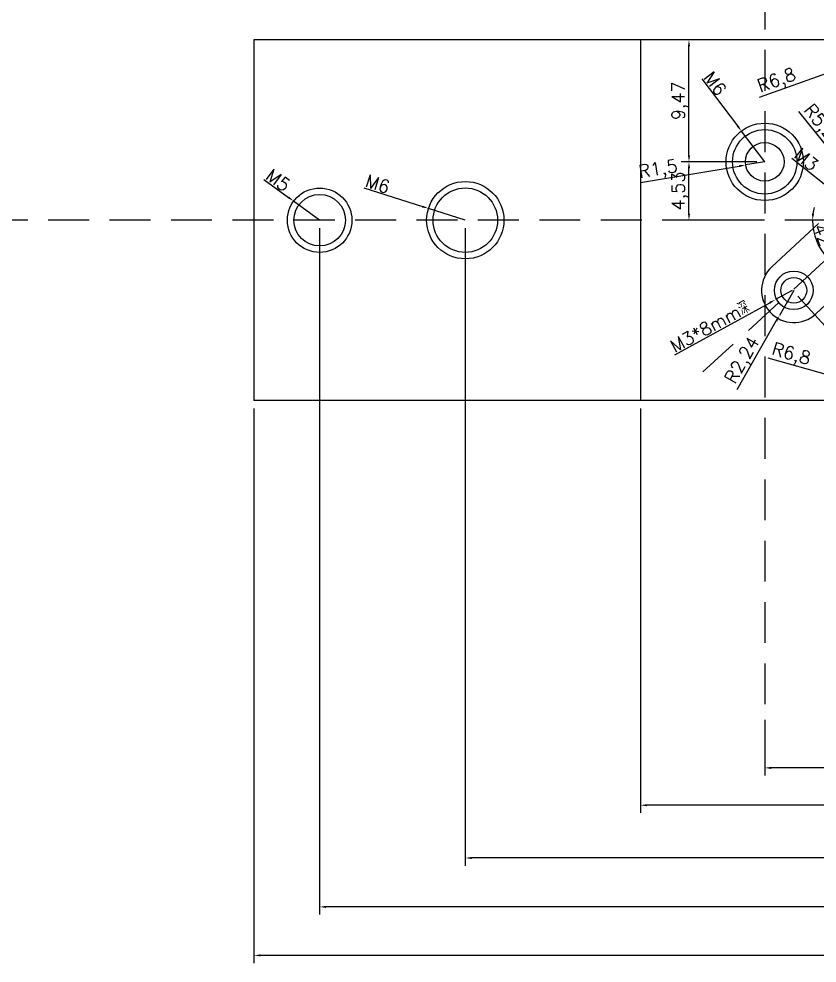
# Model space of a CAD drawing. Header units: millimetres. Extents: x 6817 to 15937, y -5221 to -164.
# Drawn here: x 9673.5 to 9735.4, y -445.6 to -372.3 of the extents above; entities that cross this region are included whole.
import ezdxf

# ---------------------------------------------------------------- set-up
doc = ezdxf.new("R2010")
doc.units = ezdxf.units.MM
doc.linetypes.add('HIDDEN', pattern=[9.525, 6.35, -3.175])
doc.layers.add('图层2', color=108, linetype='Continuous')
doc.styles.get("Standard").update_dxf_attribs({"font": 'txt', "bigfont": 'gbcbig.shx'})
doc.dimstyles.new('ISO-25', dxfattribs={"dimtxt": 1, "dimasz": 0.5, "dimexe": 0.6, "dimexo": 0.625, "dimgap": 0.1, "dimtad": 1, "dimtxsty": 'Standard', "dimcen": 2.5, "dimadec": 0, "dimazin": 0, "dimtfac": 1, "dimtmove": 0, "dimatfit": 3, "dimfxl": 0, "dimarcsym": 0})

# ---------------------------------------------------------------- blocks, each defined once
blk = doc.blocks.new('*D735')
at = {"layer": 'Defpoints', "color": 0, "linetype": 'ByBlock', "transparency": 16777216}
for p in [(9815.545, -403.181), (9731.375, -426.089), (9731.375, -430.445)]:
    blk.add_point(p, dxfattribs=at)
at = {"layer": '图层2', "color": 0, "linetype": 'ByBlock', "lineweight": -2, "transparency": 16777216}
for p, q in [((9815.545, -403.806), (9815.545, -431.045)), ((9731.375, -426.714), (9731.375, -431.045)), ((9815.045, -430.445), (9731.875, -430.445))]:
    blk.add_line(p, q, dxfattribs=at)
at = {"layer": '图层2', "color": 0, "linetype": 'ByBlock', "transparency": 16777216}
for points in [[(9731.875, -430.362), (9731.875, -430.528), (9731.375, -430.445)], [(9815.045, -430.362), (9815.045, -430.528), (9815.545, -430.445)]]:
    blk.add_solid(points, dxfattribs=at)
at = {"layer": '图层2', "color": 0, "linetype": 'ByBlock', "transparency": 16777216, "insert": (9773.46, -429.762), "char_height": 1, "attachment_point": 5}
blk.add_mtext('84,17', dxfattribs=at)
blk = doc.blocks.new('*D1226')
at = {"layer": 'Defpoints', "color": 0, "linetype": 'ByBlock', "transparency": 16777216}
for p in [(9721.745, -401.931), (9815.545, -403.181), (9721.745, -433.342)]:
    blk.add_point(p, dxfattribs=at)
at = {"layer": '图层2', "color": 0, "linetype": 'ByBlock', "lineweight": -2, "transparency": 16777216}
for p, q in [((9721.745, -402.556), (9721.745, -433.942)), ((9815.545, -403.806), (9815.545, -433.942)), ((9815.045, -433.342), (9722.245, -433.342))]:
    blk.add_line(p, q, dxfattribs=at)
at = {"layer": '图层2', "color": 0, "linetype": 'ByBlock', "transparency": 16777216}
for points in [[(9722.245, -433.258), (9722.245, -433.425), (9721.745, -433.342)], [(9815.045, -433.258), (9815.045, -433.425), (9815.545, -433.342)]]:
    blk.add_solid(points, dxfattribs=at)
at = {"layer": '图层2', "color": 0, "linetype": 'ByBlock', "transparency": 16777216, "insert": (9768.645, -432.658), "char_height": 1, "attachment_point": 5}
blk.add_mtext('93,8', dxfattribs=at)
blk = doc.blocks.new('*D736')
at = {"layer": 'Defpoints', "color": 0, "linetype": 'ByBlock', "transparency": 16777216}
for p in [(9708.145, -387.931), (9815.545, -403.181), (9708.145, -437.438)]:
    blk.add_point(p, dxfattribs=at)
at = {"layer": '图层2', "color": 0, "linetype": 'ByBlock', "lineweight": -2, "transparency": 16777216}
for p, q in [((9708.145, -388.556), (9708.145, -438.038)), ((9815.545, -403.806), (9815.545, -438.038)), ((9815.045, -437.438), (9708.645, -437.438))]:
    blk.add_line(p, q, dxfattribs=at)
at = {"layer": '图层2', "color": 0, "linetype": 'ByBlock', "transparency": 16777216}
for points in [[(9708.645, -437.355), (9708.645, -437.522), (9708.145, -437.438)], [(9815.045, -437.355), (9815.045, -437.522), (9815.545, -437.438)]]:
    blk.add_solid(points, dxfattribs=at)
at = {"layer": '图层2', "color": 0, "linetype": 'ByBlock', "transparency": 16777216, "insert": (9761.845, -436.755), "char_height": 1, "attachment_point": 5}
blk.add_mtext('107,4', dxfattribs=at)
blk = doc.blocks.new('*D1227')
at = {"layer": 'Defpoints', "color": 0, "linetype": 'ByBlock', "transparency": 16777216}
for p in [(9691.745, -401.931), (9815.545, -402.556), (9691.745, -444.998)]:
    blk.add_point(p, dxfattribs=at)
at = {"layer": '图层2', "color": 0, "linetype": 'ByBlock', "lineweight": -2, "transparency": 16777216}
for p, q in [((9691.745, -402.556), (9691.745, -445.598)), ((9815.545, -403.181), (9815.545, -445.598)), ((9815.045, -444.998), (9692.245, -444.998))]:
    blk.add_line(p, q, dxfattribs=at)
at = {"layer": '图层2', "color": 0, "linetype": 'ByBlock', "transparency": 16777216}
for points in [[(9692.245, -444.915), (9692.245, -445.082), (9691.745, -444.998)], [(9815.045, -444.915), (9815.045, -445.082), (9815.545, -444.998)]]:
    blk.add_solid(points, dxfattribs=at)
at = {"layer": '图层2', "color": 0, "linetype": 'ByBlock', "transparency": 16777216, "insert": (9753.645, -444.315), "char_height": 1, "attachment_point": 5}
blk.add_mtext('123,8', dxfattribs=at)
blk = doc.blocks.new('*D738')
at = {"layer": 'Defpoints', "color": 0, "linetype": 'ByBlock', "transparency": 16777216}
for p in [(9738.32, -386.991), (9739.489, -387.931)]:
    blk.add_point(p, dxfattribs=at)
at = {"layer": '图层2', "color": 0, "linetype": 'ByBlock', "lineweight": -2, "transparency": 16777216}
for p, q in [((9733.49, -383.105), (9737.931, -386.677)), ((9739.489, -387.931), (9738.32, -386.991))]:
    blk.add_line(p, q, dxfattribs=at)
at = {"layer": '图层2', "color": 0, "linetype": 'ByBlock', "transparency": 16777216}
blk.add_solid([(9737.983, -386.612), (9737.879, -386.742), (9738.32, -386.991)], dxfattribs=at)
at = {"layer": '图层2', "color": 0, "linetype": 'ByBlock', "transparency": 16777216, "insert": (9734.594, -383.222), "char_height": 1, "attachment_point": 5, "rotation": 321.18159}
blk.add_mtext('M3', dxfattribs=at)
blk = doc.blocks.new('*D1230')
at = {"layer": 'Defpoints', "color": 0, "linetype": 'ByBlock', "transparency": 16777216}
for p in [(9737.497, -383.87), (9740.745, -387.931)]:
    blk.add_point(p, dxfattribs=at)
at = {"layer": '图层2', "color": 0, "linetype": 'ByBlock', "lineweight": -2, "transparency": 16777216}
for p, q in [((9733.992, -379.487), (9737.185, -383.48)), ((9740.745, -387.931), (9737.497, -383.87))]:
    blk.add_line(p, q, dxfattribs=at)
at = {"layer": '图层2', "color": 0, "linetype": 'ByBlock', "transparency": 16777216}
blk.add_solid([(9737.25, -383.428), (9737.12, -383.532), (9737.497, -383.87)], dxfattribs=at)
at = {"layer": '图层2', "color": 0, "linetype": 'ByBlock', "transparency": 16777216, "insert": (9735.577, -380.375), "char_height": 1, "attachment_point": 5, "rotation": 308.65356}
blk.add_mtext('R5,2', dxfattribs=at)
blk = doc.blocks.new('*D1231')
at = {"layer": 'Defpoints', "color": 0, "linetype": 'ByBlock', "transparency": 16777216}
for p in [(9743.433, -373.931), (9737.03, -376.221)]:
    blk.add_point(p, dxfattribs=at)
at = {"layer": '图层2', "color": 0, "linetype": 'ByBlock', "lineweight": -2, "transparency": 16777216}
for p, q in [((9743.433, -373.931), (9737.03, -376.221)), ((9730.979, -378.386), (9736.559, -376.39))]:
    blk.add_line(p, q, dxfattribs=at)
at = {"layer": '图层2', "color": 0, "linetype": 'ByBlock', "transparency": 16777216}
blk.add_solid([(9736.531, -376.311), (9736.587, -376.468), (9737.03, -376.221)], dxfattribs=at)
at = {"layer": '图层2', "color": 0, "linetype": 'ByBlock', "transparency": 16777216, "insert": (9732.334, -377.176), "char_height": 1, "attachment_point": 5, "rotation": 19.68368}
blk.add_mtext('R6,8', dxfattribs=at)
blk = doc.blocks.new('*D1232')
at = {"layer": 'Defpoints', "color": 0, "linetype": 'ByBlock', "transparency": 16777216}
for p in [(9736.883, -400.102), (9743.433, -401.931)]:
    blk.add_point(p, dxfattribs=at)
at = {"layer": '图层2', "color": 0, "linetype": 'ByBlock', "lineweight": -2, "transparency": 16777216}
for p, q in [((9731.605, -398.628), (9736.402, -399.967)), ((9743.433, -401.931), (9736.883, -400.102))]:
    blk.add_line(p, q, dxfattribs=at)
at = {"layer": '图层2', "color": 0, "linetype": 'ByBlock', "transparency": 16777216}
blk.add_solid([(9736.424, -399.887), (9736.379, -400.048), (9736.883, -400.102)], dxfattribs=at)
at = {"layer": '图层2', "color": 0, "linetype": 'ByBlock', "transparency": 16777216, "insert": (9733.41, -398.422), "char_height": 1, "attachment_point": 5, "rotation": 344.39497}
blk.add_mtext('R6,8', dxfattribs=at)
blk = doc.blocks.new('*D739')
at = {"layer": 'Defpoints', "color": 0, "linetype": 'ByBlock', "transparency": 16777216}
for p in [(9733.515, -393.377), (9732.201, -394.1)]:
    blk.add_point(p, dxfattribs=at)
at = {"layer": '图层2', "color": 0, "linetype": 'ByBlock', "lineweight": -2, "transparency": 16777216}
for p, q in [((9733.515, -393.377), (9732.201, -394.1)), ((9724.401, -398.393), (9731.763, -394.341))]:
    blk.add_line(p, q, dxfattribs=at)
at = {"layer": '图层2', "color": 0, "linetype": 'ByBlock', "transparency": 16777216}
blk.add_solid([(9731.723, -394.268), (9731.803, -394.414), (9732.201, -394.1)], dxfattribs=at)
at = {"layer": '图层2', "color": 0, "linetype": 'ByBlock', "transparency": 16777216, "insert": (9727.104, -396.177), "char_height": 1, "attachment_point": 5, "rotation": 28.82586}
blk.add_mtext('M3*8mm深', dxfattribs=at)
blk = doc.blocks.new('*D740')
at = {"layer": 'Defpoints', "color": 0, "linetype": 'ByBlock', "transparency": 16777216}
for p in [(9733.629, -393.377), (9732.518, -395.322)]:
    blk.add_point(p, dxfattribs=at)
at = {"layer": '图层2', "color": 0, "linetype": 'ByBlock', "lineweight": -2, "transparency": 16777216}
for p, q in [((9733.629, -393.377), (9732.518, -395.322)), ((9729.234, -401.069), (9732.27, -395.756))]:
    blk.add_line(p, q, dxfattribs=at)
at = {"layer": '图层2', "color": 0, "linetype": 'ByBlock', "transparency": 16777216}
blk.add_solid([(9732.197, -395.715), (9732.342, -395.798), (9732.518, -395.322)], dxfattribs=at)
at = {"layer": '图层2', "color": 0, "linetype": 'ByBlock', "transparency": 16777216, "insert": (9729.724, -398.835), "char_height": 1, "attachment_point": 5, "rotation": 60.25846}
blk.add_mtext('R2,24', dxfattribs=at)
blk = doc.blocks.new('*D741')
at = {"layer": 'Defpoints', "color": 0, "linetype": 'ByBlock', "transparency": 16777216}
for p in [(9705.288, -387.018), (9708.145, -387.931)]:
    blk.add_point(p, dxfattribs=at)
at = {"layer": '图层2', "color": 0, "linetype": 'ByBlock', "lineweight": -2, "transparency": 16777216}
for p, q in [((9700.278, -385.416), (9704.812, -386.865)), ((9708.145, -387.931), (9705.288, -387.018))]:
    blk.add_line(p, q, dxfattribs=at)
at = {"layer": '图层2', "color": 0, "linetype": 'ByBlock', "transparency": 16777216}
blk.add_solid([(9704.837, -386.786), (9704.786, -386.945), (9705.288, -387.018)], dxfattribs=at)
at = {"layer": '图层2', "color": 0, "linetype": 'ByBlock', "transparency": 16777216, "insert": (9701.35, -385.129), "char_height": 1, "attachment_point": 5, "rotation": 342.27297}
blk.add_mtext('M6', dxfattribs=at)
blk = doc.blocks.new('*D747')
at = {"layer": 'Defpoints', "color": 0, "linetype": 'ByBlock', "transparency": 16777216}
for p in [(9729.564, -381.01), (9731.375, -383.401)]:
    blk.add_point(p, dxfattribs=at)
at = {"layer": '图层2', "color": 0, "linetype": 'ByBlock', "lineweight": -2, "transparency": 16777216}
for p, q in [((9726.489, -376.949), (9729.262, -380.611)), ((9731.375, -383.401), (9729.564, -381.01))]:
    blk.add_line(p, q, dxfattribs=at)
at = {"layer": '图层2', "color": 0, "linetype": 'ByBlock', "transparency": 16777216}
blk.add_solid([(9729.328, -380.561), (9729.196, -380.661), (9729.564, -381.01)], dxfattribs=at)
at = {"layer": '图层2', "color": 0, "linetype": 'ByBlock', "transparency": 16777216, "insert": (9727.53, -377.331), "char_height": 1, "attachment_point": 5, "rotation": 307.13927}
blk.add_mtext('M6', dxfattribs=at)
blk = doc.blocks.new('*D1238')
at = {"layer": 'Defpoints', "color": 0, "linetype": 'ByBlock', "transparency": 16777216}
for p in [(9729.895, -383.646), (9731.375, -383.401)]:
    blk.add_point(p, dxfattribs=at)
at = {"layer": '图层2', "color": 0, "linetype": 'ByBlock', "lineweight": -2, "transparency": 16777216}
for p, q in [((9721.733, -385), (9729.402, -383.728)), ((9731.375, -383.401), (9729.895, -383.646))]:
    blk.add_line(p, q, dxfattribs=at)
at = {"layer": '图层2', "color": 0, "linetype": 'ByBlock', "transparency": 16777216}
blk.add_solid([(9729.388, -383.646), (9729.416, -383.81), (9729.895, -383.646)], dxfattribs=at)
at = {"layer": '图层2', "color": 0, "linetype": 'ByBlock', "transparency": 16777216, "insert": (9723.117, -384.078), "char_height": 1, "attachment_point": 5, "rotation": 9.41569}
blk.add_mtext('R1,5', dxfattribs=at)
blk = doc.blocks.new('*D748')
at = {"layer": 'Defpoints', "color": 0, "linetype": 'ByBlock', "transparency": 16777216}
for p in [(9725.498, -383.401), (9731.375, -383.401), (9729.135, -387.931)]:
    blk.add_point(p, dxfattribs=at)
at = {"layer": '图层2', "color": 0, "linetype": 'ByBlock', "lineweight": -2, "transparency": 16777216}
for p, q in [((9730.75, -383.401), (9724.898, -383.401)), ((9725.498, -387.431), (9725.498, -383.901)), ((9728.51, -387.931), (9724.898, -387.931))]:
    blk.add_line(p, q, dxfattribs=at)
at = {"layer": '图层2', "color": 0, "linetype": 'ByBlock', "transparency": 16777216}
for points in [[(9725.415, -383.901), (9725.582, -383.901), (9725.498, -383.401)], [(9725.415, -387.431), (9725.582, -387.431), (9725.498, -387.931)]]:
    blk.add_solid(points, dxfattribs=at)
at = {"layer": '图层2', "color": 0, "linetype": 'ByBlock', "transparency": 16777216, "insert": (9724.815, -385.666), "char_height": 1, "attachment_point": 5, "rotation": 90}
blk.add_mtext('4,53', dxfattribs=at)
blk = doc.blocks.new('*D1348')
at = {"layer": 'Defpoints', "color": 0, "linetype": 'ByBlock', "transparency": 16777216}
for p in [(9725.498, -373.931), (9731.375, -373.931), (9731.375, -383.401)]:
    blk.add_point(p, dxfattribs=at)
at = {"layer": '图层2', "color": 0, "linetype": 'ByBlock', "lineweight": -2, "transparency": 16777216}
for p, q in [((9730.75, -373.931), (9724.898, -373.931)), ((9725.498, -382.901), (9725.498, -374.431)), ((9730.75, -383.401), (9724.898, -383.401))]:
    blk.add_line(p, q, dxfattribs=at)
at = {"layer": '图层2', "color": 0, "linetype": 'ByBlock', "transparency": 16777216}
for points in [[(9725.415, -374.431), (9725.582, -374.431), (9725.498, -373.931)], [(9725.415, -382.901), (9725.582, -382.901), (9725.498, -383.401)]]:
    blk.add_solid(points, dxfattribs=at)
at = {"layer": '图层2', "color": 0, "linetype": 'ByBlock', "transparency": 16777216, "insert": (9724.815, -378.666), "char_height": 1, "attachment_point": 5, "rotation": 90}
blk.add_mtext('9,47', dxfattribs=at)
blk = doc.blocks.new('*D1349')
at = {"layer": 'Defpoints', "color": 0, "linetype": 'ByBlock', "transparency": 16777216}
for p in [(9652.686, -387.931), (9739.489, -387.931), (9826.604, -387.931), (9735.224, -389.004), (9726.097, -400.14)]:
    blk.add_point(p, dxfattribs=at)
at = {"layer": '图层2', "color": 0, "linetype": 'ByBlock', "transparency": 16777216}
for start, end in [(166.96588, 173.48294), (180, 222.35383), (228.87089, 235.38795)]:
    blk.add_arc((9739.489, -387.931), 4.398, start, end, dxfattribs=at)
for points in [[(9735.203, -387.437), (9735.036, -387.427), (9735.091, -387.931)], [(9736.538, -391.303), (9736.654, -391.184), (9736.239, -390.894)]]:
    blk.add_solid(points, dxfattribs=at)
at = {"layer": '图层2', "color": 0, "linetype": 'ByBlock', "transparency": 16777216, "insert": (9735.947, -389.303), "char_height": 1, "attachment_point": 5, "rotation": 291.17691}
blk.add_mtext('42°', dxfattribs=at)
blk = doc.blocks.new('*D796')
at = {"layer": 'Defpoints', "color": 0, "linetype": 'ByBlock', "transparency": 16777216}
for p in [(9739.489, -387.931), (9733.515, -393.377), (9735.916, -396.011)]:
    blk.add_point(p, dxfattribs=at)
at = {"layer": '图层2', "color": 0, "linetype": 'ByBlock', "lineweight": -2, "transparency": 16777216}
for p, q in [((9739.91, -388.393), (9742.294, -391.008)), ((9741.521, -390.902), (9736.286, -395.674)), ((9733.936, -393.839), (9736.32, -396.454))]:
    blk.add_line(p, q, dxfattribs=at)
at = {"layer": '图层2', "color": 0, "linetype": 'ByBlock', "transparency": 16777216}
for points in [[(9741.465, -390.84), (9741.577, -390.963), (9741.89, -390.565)], [(9736.23, -395.613), (9736.342, -395.736), (9735.916, -396.011)]]:
    blk.add_solid(points, dxfattribs=at)
at = {"layer": '图层2', "color": 0, "linetype": 'ByBlock', "transparency": 16777216, "insert": (9738.443, -392.783), "char_height": 1, "attachment_point": 5, "rotation": 42.35383}
blk.add_mtext('8,08', dxfattribs=at)
blk = doc.blocks.new('*D797')
at = {"layer": 'Defpoints', "color": 0, "linetype": 'ByBlock', "transparency": 16777216}
for p in [(9694.828, -386.458), (9696.845, -387.935)]:
    blk.add_point(p, dxfattribs=at)
at = {"layer": '图层2', "color": 0, "linetype": 'ByBlock', "lineweight": -2, "transparency": 16777216}
for p, q in [((9692.516, -384.764), (9694.425, -386.162)), ((9696.845, -387.935), (9694.828, -386.458))]:
    blk.add_line(p, q, dxfattribs=at)
at = {"layer": '图层2', "color": 0, "linetype": 'ByBlock', "transparency": 16777216}
blk.add_solid([(9694.474, -386.095), (9694.376, -386.23), (9694.828, -386.458)], dxfattribs=at)
at = {"layer": '图层2', "color": 0, "linetype": 'ByBlock', "transparency": 16777216, "insert": (9693.623, -384.831), "char_height": 1, "attachment_point": 5, "rotation": 323.78526}
blk.add_mtext('M5', dxfattribs=at)
blk = doc.blocks.new('*D798')
at = {"layer": 'Defpoints', "color": 0, "linetype": 'ByBlock', "transparency": 16777216}
for p in [(9696.845, -387.935), (9815.545, -402.556), (9696.845, -441.232)]:
    blk.add_point(p, dxfattribs=at)
at = {"layer": '图层2', "color": 0, "linetype": 'ByBlock', "lineweight": -2, "transparency": 16777216}
for p, q in [((9696.845, -388.56), (9696.845, -441.832)), ((9815.545, -403.181), (9815.545, -441.832)), ((9815.045, -441.232), (9697.345, -441.232))]:
    blk.add_line(p, q, dxfattribs=at)
at = {"layer": '图层2', "color": 0, "linetype": 'ByBlock', "transparency": 16777216}
for points in [[(9697.345, -441.149), (9697.345, -441.315), (9696.845, -441.232)], [(9815.045, -441.149), (9815.045, -441.315), (9815.545, -441.232)]]:
    blk.add_solid(points, dxfattribs=at)
at = {"layer": '图层2', "color": 0, "linetype": 'ByBlock', "transparency": 16777216, "insert": (9756.195, -440.549), "char_height": 1, "attachment_point": 5}
blk.add_mtext('118,7', dxfattribs=at)

msp = doc.modelspace()

# ---------------------------------------------------------------- linework, layer by layer
at = {"layer": '图层2', "color": 3, "linetype": 'HIDDEN', "ltscale": 0.5}
for p, q in [((9731.375, -360.423), (9731.375, -426.089)), ((9826.604, -387.931), (9652.686, -387.931)), ((9739.489, -387.931), (9726.097, -400.14))]:
    msp.add_line(p, q, dxfattribs=at)
at = {"layer": '图层2', "color": 2, "linetype": 'ByBlock'}
for p, q in [((9691.745, -373.931), (9691.745, -401.931)), ((9812.545, -373.931), (9691.745, -373.931)), ((9721.745, -373.931), (9721.745, -401.931)), ((9735.551, -388.178), (9731.927, -391.546)), ((9738.252, -392.494), (9735.331, -395.208)), ((9812.545, -401.931), (9691.745, -401.931))]:
    msp.add_line(p, q, dxfattribs=at)
at = {"layer": '图层2', "color": 4, "linetype": 'ByBlock'}
for centre, radius in [((9731.375, -383.401), 3), ((9696.845, -387.935), 2.5), ((9708.145, -387.931), 3), ((9733.629, -393.377), 1.5)]:
    msp.add_circle(centre, radius, dxfattribs=at)
at = {"layer": '图层2', "color": 1, "linetype": 'ByBlock'}
for centre, radius in [((9731.375, -383.401), 2.5), ((9731.375, -383.401), 1.5), ((9708.145, -387.931), 2.5), ((9696.845, -387.935), 2), ((9733.629, -393.377), 1)]:
    msp.add_circle(centre, radius, dxfattribs=at)
at = {"layer": '图层2', "color": 2, "linetype": 'ByBlock'}
msp.add_arc((9733.629, -393.377), 2.5, 132.90356, 312.90356, dxfattribs=at)

# ---------------------------------------------------------------- dimensions: what is measured, and where the dimension line sits
at = {"layer": '图层2', "color": 6, "linetype": 'ByBlock'}
for base, p1, p2, angle, picture, middle in [((9725.498, -373.931), (9731.375, -383.401), (9731.375, -373.931), 90, '*D1348', (9724.815, -378.666)), ((9725.498, -383.401), (9729.135, -387.931), (9731.375, -383.401), 270, '*D748', (9724.815, -385.666)), ((9696.845, -441.232), (9815.545, -402.556), (9696.845, -387.935), 180, '*D798', (9756.195, -440.549)), ((9708.145, -437.438), (9815.545, -403.181), (9708.145, -387.931), 180, '*D736', (9761.845, -436.755)), ((9691.745, -444.998), (9815.545, -402.556), (9691.745, -401.931), 180, '*D1227', (9753.645, -444.315)), ((9721.745, -433.342), (9815.545, -403.181), (9721.745, -401.931), 180, '*D1226', (9768.645, -432.658)), ((9731.375, -430.445), (9815.545, -403.181), (9731.375, -426.089), 180, '*D735', (9773.46, -429.762))]:
    dim = msp.add_linear_dim(base=base, p1=p1, p2=p2, angle=angle, dimstyle='ISO-25', dxfattribs=at)
    dim.commit()
    dim.dimension.update_dxf_attribs({"geometry": picture, "text_midpoint": middle})
for center, mpoint, picture, middle in [((9743.433, -373.931), (9737.03, -376.221), '*D1231', (9732.564, -377.819)), ((9740.745, -387.931), (9737.497, -383.87), '*D1230', (9735.043, -380.802)), ((9731.375, -383.401), (9729.895, -383.646), '*D1238', (9723.229, -384.752)), ((9733.629, -393.377), (9732.518, -395.322), '*D740', (9730.317, -399.174)), ((9743.433, -401.931), (9736.883, -400.102), '*D1232', (9733.226, -399.08))]:
    dim = msp.add_radius_dim(center=center, mpoint=mpoint, dimstyle='ISO-25', dxfattribs=at)
    dim.commit()
    dim.dimension.update_dxf_attribs({"geometry": picture, "text_midpoint": middle, "dimtype": 164})
for center, mpoint, text, picture, middle in [((9731.375, -383.401), (9729.564, -381.01), 'M6', '*D747', (9727.052, -377.693)), ((9739.489, -387.931), (9738.32, -386.991), 'M3', '*D738', (9734.218, -383.69)), ((9708.145, -387.931), (9705.288, -387.018), 'M6', '*D741', (9701.167, -385.7)), ((9733.515, -393.377), (9732.201, -394.1), 'M3*8mm深', '*D739', (9727.412, -396.736))]:
    dim = msp.add_radius_dim(center=center, mpoint=mpoint, text=text, dimstyle='ISO-25', dxfattribs=at)
    dim.commit()
    dim.dimension.update_dxf_attribs({"geometry": picture, "text_midpoint": middle, "dimtype": 164})
dim = msp.add_radius_dim(center=(9696.845, -387.935), mpoint=(9694.828, -386.458), text='M5', dimstyle='ISO-25', dxfattribs=at)
dim.commit()
dim.dimension.update_dxf_attribs({"geometry": '*D797', "text_midpoint": (9693.623, -384.831)})
at = {"layer": '图层2', "color": 2, "linetype": 'ByBlock'}
dim = msp.add_angular_dim_2l(base=(9735.224, -389.004), line1=((9826.604, -387.931), (9652.686, -387.931)), line2=((9739.489, -387.931), (9726.097, -400.14)), dimstyle='ISO-25', override={"dimdec": 0, "dimazin": 2}, dxfattribs=at)
dim.commit()
dim.dimension.update_dxf_attribs({"geometry": '*D1349', "text_midpoint": (9735.947, -389.303)})
dim = msp.add_aligned_dim(p1=(9739.489, -387.931), p2=(9733.515, -393.377), distance=3.564, dimstyle='ISO-25', dxfattribs=at)
dim.commit()
dim.dimension.update_dxf_attribs({"geometry": '*D796', "text_midpoint": (9738.443, -392.783)})

doc.saveas('drawing.dxf')
